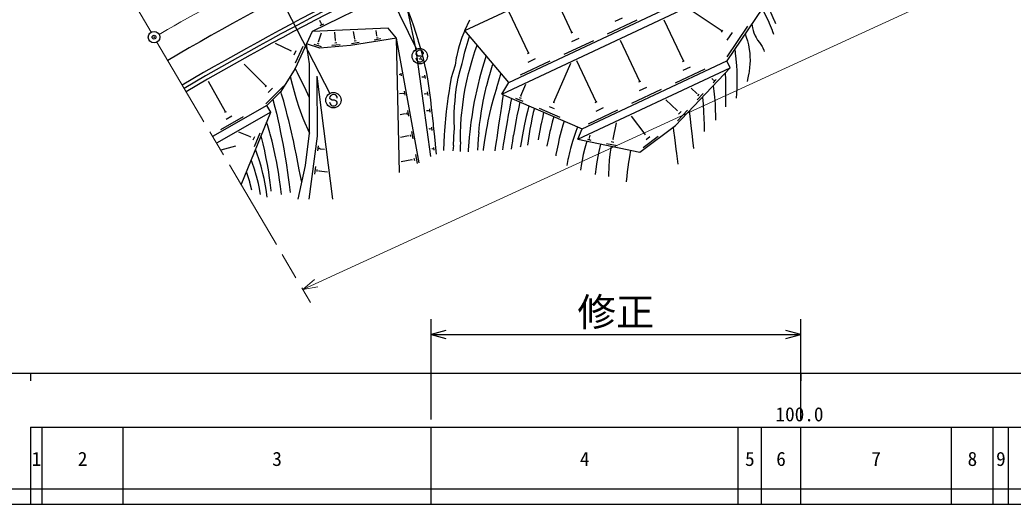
# Model space of a CAD drawing. Units: millimetres, scale not verified. Extents: x 0 to 700000, y -47500 to 447500.
# Drawn here: x 66598 to 195589, y 188000 to 250849 of the extents above; entities that cross this region are included whole.
import ezdxf
from ezdxf.enums import TextEntityAlignment as Align

# ---------------------------------------------------------------- set-up
doc = ezdxf.new("R2010")
doc.units = ezdxf.units.MM
doc.header["$LTSCALE"] = 1000
doc.header["$PDMODE"] = 32
doc.header["$PDSIZE"] = 500
doc.linetypes.add('CHAIN', pattern=[18.5, 12, -1.5, 3.5, -1.5])
doc.layers.add('作業ﾚｲﾔ1', color=7, linetype='Continuous', lineweight=25)
doc.layers.add('作業ﾚｲﾔ3', color=7, linetype='Continuous', lineweight=13)
doc.styles.add('ＭＳ ゴシック', font='')
doc.styles.get('ＭＳ ゴシック').set_extended_font_data('MS Gothic')

msp = doc.modelspace()

# ---------------------------------------------------------------- linework, layer by layer
at = {"layer": '作業ﾚｲﾔ1', "linetype": 'CHAIN', "lineweight": 13}
for p, q in [((83645, 249246), (63758, 283302)), ((84404, 247953), (104353, 214150))]:
    msp.add_line(p, q, dxfattribs=at)
at = {"layer": '作業ﾚｲﾔ1'}
for p, q in [((124396, 249449), (164819, 268442)), ((112047, 259505), (118094, 247045)), ((129183, 241202), (167693, 259296)), ((130094, 242735), (167268, 260201)), ((167693, 259296), (158406, 245540)), ((118419, 256124), (104554, 249329)), ((138292, 249209), (135795, 254523)), ((100447, 253757), (106862, 241313)), ((118066, 246972), (116963, 252067)), ((132637, 246553), (130139, 251868)), ((157789, 249381), (153402, 252344)), ((105703, 250479), (105556, 250780)), ((105576, 250108), (106074, 250352)), ((105688, 250472), (105719, 250487)), ((105702, 250324), (105827, 250385)), ((124396, 249449), (125031, 250852)), ((142928, 249041), (146771, 250846)), ((143917, 250679), (144878, 251130)), ((152760, 245512), (150262, 250829)), ((104554, 249329), (102329, 244548)), ((114444, 249792), (104554, 249329)), ((114444, 249792), (104554, 249329)), ((105396, 248013), (105770, 249152)), ((107608, 248154), (107508, 249265)), ((110095, 248382), (109941, 249332)), ((112971, 248762), (112856, 249469)), ((115495, 248493), (114444, 249792)), ((130094, 242735), (124396, 249449)), ((138172, 249153), (138412, 249266)), ((157705, 249256), (157873, 249506)), ((158438, 246035), (161135, 250030)), ((158451, 248207), (159125, 249206)), ((101805, 246845), (99793, 247782)), ((105553, 247169), (103814, 247740)), ((104204, 245158), (103814, 247740)), ((104762, 247692), (105716, 247379)), ((105198, 247813), (105437, 247735)), ((105366, 248023), (105426, 248003)), ((107497, 247870), (107769, 247895)), ((107574, 248151), (107642, 248158)), ((115495, 248493), (109544, 247525)), ((109676, 247800), (110677, 247963)), ((110011, 248111), (110261, 248152)), ((110064, 248377), (110127, 248387)), ((112623, 248279), (113454, 248414)), ((112901, 248538), (113109, 248571)), ((112945, 248758), (112997, 248767)), ((118438, 232316), (115495, 248493)), ((115901, 231036), (115495, 248493)), ((137273, 246384), (141118, 248190)), ((138263, 248022), (139224, 248474)), ((147104, 242854), (144605, 248171)), ((101774, 246778), (101837, 246913)), ((102221, 246323), (102472, 246864)), ((102384, 245259), (103392, 247424)), ((109544, 247525), (105553, 247169)), ((107113, 247561), (108201, 247660)), ((118135, 246285), (118036, 246403)), ((119983, 233096), (118066, 246972)), ((132517, 246496), (132757, 246609)), ((98537, 242276), (95736, 245089)), ((104201, 236140), (104204, 245158)), ((118380, 246146), (118135, 246285)), ((118681, 246144), (118380, 246146)), ((118481, 245783), (118392, 245760)), ((118478, 245795), (118484, 245772)), ((118560, 245853), (118584, 245762)), ((118616, 246015), (118712, 245648)), ((118926, 246032), (118681, 246144)), ((119032, 245896), (118926, 246032)), ((131617, 243726), (135463, 245533)), ((132608, 245365), (133569, 245817)), ((135957, 240154), (138131, 245222)), ((141447, 240196), (138949, 245514)), ((139632, 236719), (158406, 245540)), ((152640, 245456), (152881, 245569)), ((158831, 244635), (158406, 245540)), ((102329, 244548), (100491, 241549)), ((116003, 243801), (116019, 243712)), ((116067, 243950), (116132, 243595)), ((139071, 235351), (158831, 244635)), ((151741, 242685), (155587, 244492)), ((151762, 237136), (158831, 244635)), ((152731, 244324), (153693, 244776)), ((93324, 238916), (91077, 242857)), ((105257, 235738), (105194, 243540)), ((107222, 227599), (105194, 243540)), ((115922, 243741), (115853, 243728)), ((115920, 243752), (115924, 243729)), ((118965, 243423), (118812, 243398)), ((118963, 243436), (118967, 243409)), ((119063, 243493), (119080, 243386)), ((119145, 243671), (119213, 243242)), ((129183, 241202), (130094, 242735)), ((146983, 242798), (147224, 242911)), ((156633, 243088), (156451, 243260)), ((156621, 243075), (156646, 243102)), ((156645, 242681), (157040, 243100)), ((156689, 242937), (156788, 243042)), ((98464, 242204), (98610, 242349)), ((98532, 239952), (100861, 242272)), ((98673, 239740), (100491, 241549)), ((98826, 241404), (99408, 241984)), ((116272, 241294), (115911, 241229)), ((116269, 241311), (116275, 241277)), ((116394, 241386), (116419, 241251)), ((116493, 241613), (116591, 241073)), ((119300, 241229), (119111, 241199)), ((119297, 241243), (119302, 241215)), ((119404, 241303), (119422, 241190)), ((119490, 241491), (119561, 241039)), ((131663, 240976), (132311, 242488)), ((146084, 240027), (149931, 241835)), ((147075, 241667), (148036, 242118)), ((154519, 241286), (153764, 241998)), ((154494, 241259), (154544, 241313)), ((154544, 240452), (155353, 241311)), ((106925, 240565), (106825, 240683)), ((107170, 240426), (106925, 240565)), ((107470, 240423), (107170, 240426)), ((107715, 240312), (107470, 240423)), ((107821, 240175), (107715, 240312)), ((129183, 241202), (139632, 236719)), ((130980, 240703), (131936, 240293)), ((131441, 240788), (131680, 240686)), ((131633, 240989), (131693, 240963)), ((135873, 240190), (136041, 240118)), ((141327, 240140), (141567, 240253)), ((151948, 239094), (150496, 240462)), ((154633, 240976), (154835, 241191)), ((98673, 239740), (91623, 235720)), ((99169, 238871), (92131, 234859)), ((93233, 238864), (93415, 238968)), ((95329, 229441), (99169, 238871)), ((99169, 238871), (98673, 239740)), ((116650, 238647), (115974, 238524)), ((116646, 238670), (116654, 238624)), ((116818, 238773), (116852, 238588)), ((116953, 239084), (117087, 238345)), ((119579, 239056), (119391, 239035)), ((119577, 239071), (119581, 239042)), ((119688, 239127), (119701, 239012)), ((119783, 239312), (119835, 238852)), ((134042, 239389), (136722, 238240)), ((135335, 239628), (136005, 239341)), ((140427, 237369), (144274, 239177)), ((141418, 239009), (142380, 239461)), ((151907, 239050), (151989, 239137)), ((151988, 237740), (153301, 239134)), ((152132, 238591), (152461, 238940)), ((92695, 236619), (95620, 238287)), ((93375, 237976), (94106, 238393)), ((143627, 235372), (144070, 237479)), ((147795, 236016), (146048, 238358)), ((96558, 235677), (95045, 236294)), ((97087, 234422), (97814, 236207)), ((103677, 231961), (104201, 236140)), ((117451, 236348), (117625, 235392)), ((119860, 236691), (119718, 236675)), ((119858, 236705), (119861, 236678)), ((119961, 236757), (119973, 236649)), ((120050, 236930), (120099, 236501)), ((139071, 235351), (139632, 236719)), ((147107, 233663), (151762, 237136)), ((147734, 235970), (147857, 236062)), ((96535, 235622), (96581, 235733)), ((96913, 235273), (97095, 235719)), ((104156, 227599), (105257, 235738)), ((117060, 235783), (116042, 235598)), ((117054, 235813), (117065, 235753)), ((117277, 235946), (117320, 235707)), ((139071, 235351), (147107, 233663)), ((140303, 235348), (140749, 235254)), ((140494, 235424), (140605, 235401)), ((140559, 235527), (140587, 235521)), ((140573, 235524), (140646, 235870)), ((142790, 234825), (144173, 234535)), ((143381, 235062), (143727, 234989)), ((143584, 235381), (143670, 235363)), ((147546, 234303), (149509, 235767)), ((147916, 235342), (148407, 235708)), ((94614, 234443), (92682, 233925)), ((105340, 234484), (105254, 233848)), ((105467, 234224), (105445, 234065)), ((105617, 234143), (105612, 234103)), ((105615, 234123), (106158, 234050)), ((120148, 234102), (120096, 234098)), ((120147, 234114), (120149, 234090)), ((120238, 234156), (120245, 234063)), ((120319, 234304), (120350, 233931)), ((122892, 234564), (122845, 233866)), ((117503, 232683), (116116, 232431)), ((117496, 232720), (117509, 232646)), ((117773, 232886), (117827, 232588)), ((117989, 233386), (118206, 232196)), ((102725, 227599), (103677, 231961)), ((104980, 231824), (104846, 230833)), ((105177, 231419), (105144, 231171)), ((105413, 231292), (105404, 231230)), ((105408, 231261), (106532, 231109)), ((40000, 205000), (579000, 205000)), ((68000, 205000), (68000, 204000)), ((168000, 205000), (168000, 204000)), ((68000, 198000), (579000, 198000)), ((68000, 198000), (68000, 188000)), ((69500, 188000), (69500, 198000)), ((80000, 188000), (80000, 198000)), ((120000, 188000), (120000, 198000)), ((159900, 188000), (159900, 198000)), ((162900, 188000), (162900, 198000)), ((168000, 188000), (168000, 198000)), ((187600, 188000), (187600, 198000)), ((193000, 188000), (193000, 198000)), ((195000, 188000), (195000, 198000)), ((40000, 190000), (579000, 190000)), ((40000, 188000), (579000, 188000))]:
    msp.add_line(p, q, dxfattribs=at)
at = {"layer": '作業ﾚｲﾔ1', "lineweight": 13}
for p, q in [((103336, 215872), (190787, 255946)), ((104877, 217148), (103336, 215872)), ((103336, 215872), (105308, 216206))]:
    msp.add_line(p, q, dxfattribs=at)
at = {"layer": '作業ﾚｲﾔ1', "linetype": 'CHAIN', "lineweight": 13}
msp.add_lwpolyline([(94526, 254399), (93643, 253930), (92761, 253458), (91881, 252984), (91002, 252508), (90124, 252029), (89247, 251547), (88373, 251063), (87499, 250576), (86627, 250086), (85757, 249594), (84888, 249098), (84645, 248959)], dxfattribs=at)
at = {"layer": '作業ﾚｲﾔ1'}
for points in [[(163485, 253063), (163835, 252379), (164122, 251778), (164520, 250868), (164538, 250825), (164718, 250374)], [(116963, 252067), (117399, 250952), (117713, 250074), (117978, 249255), (118265, 248320), (118337, 248086), (118654, 247009), (118925, 245996), (119155, 245034), (119350, 244107), (119517, 243200), (119662, 242298), (119790, 241387), (119907, 240451), (120020, 239476), (120135, 238447), (120257, 237349), (120288, 237068), (120402, 236069), (120494, 235221), (120580, 234256), (120643, 233429)], [(162973, 252305), (163438, 251446), (163858, 250556), (163918, 250418), (164283, 249494), (164299, 249449), (164451, 249008)], [(161642, 250333), (161734, 249821), (161823, 249487), (161928, 249174), (162093, 248778), (162207, 248550), (162391, 248227), (162649, 247928), (162844, 247665), (162999, 247402), (163091, 247214), (163211, 246900), (163258, 246738)], [(124382, 249462), (123985, 248558), (123936, 248431), (123633, 247500), (123504, 247020), (123287, 246059), (123262, 245931), (123110, 244965), (122823, 244026), (122609, 243308), (122431, 242340), (122334, 241652), (122192, 240683), (122135, 240263), (122013, 239292), (121977, 238975), (121874, 237999), (121825, 237471), (121744, 236491), (121702, 235896), (121646, 234968), (121600, 233912)], [(160774, 249048), (160931, 248623), (161084, 248127), (161208, 247627), (161321, 247017), (161380, 246536), (161414, 246043), (161422, 245632), (161402, 245053), (161373, 244702), (161293, 244119), (161256, 243913), (161176, 243539), (161134, 243318), (161063, 242863)], [(122892, 234564), (122958, 235551), (122971, 235744), (123038, 236737), (123039, 236763), (123009, 237756), (123009, 237788), (123014, 238719), (123056, 239698), (123071, 239929), (123156, 240905), (123184, 241142), (123315, 242112), (123383, 242527), (123526, 243291), (123784, 244278), (124034, 245180), (124176, 245726), (124399, 246698), (124401, 246707), (124550, 247268), (124816, 248149), (125008, 248729)], [(123810, 235028), (123820, 236016), (123824, 236150), (123860, 237163), (123928, 238113), (123959, 238460), (124060, 239445), (124161, 240221), (124308, 241200), (124447, 241960), (124653, 242955), (124866, 243876), (124972, 244303), (125231, 245253), (125418, 245876), (125691, 246727), (125986, 247576)], [(159459, 247100), (159508, 246534), (159570, 245812), (159649, 244897), (159703, 244268), (159715, 243532), (159712, 243020), (159708, 242031), (159706, 241944), (159680, 241284), (159637, 240679)], [(127148, 246207), (126840, 245232), (126677, 244682), (126413, 243739), (126296, 243292), (126059, 242338), (125927, 241762), (125720, 240801), (125613, 240253), (125436, 239281), (125318, 238545), (125179, 237576), (125124, 237151), (125026, 236312), (124956, 235606)], [(126195, 236232), (126307, 237273), (126409, 238042), (126558, 239042), (126727, 239984), (126786, 240290), (126990, 241274), (127214, 242227), (127243, 242349), (127491, 243308), (127704, 244047), (127983, 244957), (128045, 245150)], [(104202, 240738), (103775, 241687), (103465, 242331), (103052, 243146), (102647, 243969), (102349, 244591)], [(129068, 243944), (128769, 242906), (128515, 242033), (128491, 241953), (128205, 241010), (128020, 240373), (127764, 239418), (127592, 238694), (127379, 237734), (127264, 237154), (127184, 236731)], [(158206, 243972), (158214, 243069), (158222, 242223), (158229, 241521), (158237, 240707), (158242, 240175), (158248, 239576)], [(101690, 243507), (101957, 242526), (102093, 242028), (102350, 241078), (102525, 240476), (102824, 239541), (103006, 239024), (103351, 238100), (103610, 237466), (103979, 236621), (104201, 236140)], [(103200, 229773), (102997, 230781), (102881, 231373), (102698, 232353), (102525, 233271), (102326, 234255), (102120, 235214), (102094, 235332), (101878, 236289), (101753, 236821), (101521, 237777), (101375, 238357), (101125, 239316), (101107, 239382), (100858, 240290), (100586, 241224), (100491, 241549)], [(156634, 242305), (156723, 241597), (156803, 240833), (156874, 239940), (156915, 239182), (156939, 238454), (156948, 237829)], [(99464, 240527), (99728, 239506), (99919, 238720), (100138, 237761), (100263, 237186), (100465, 236228), (100553, 235787), (100745, 234792), (100916, 233854), (100975, 233516), (101138, 232548), (101222, 232013), (101369, 231039), (101461, 230390), (101583, 229470), (101709, 228432)], [(129350, 241130), (129279, 240654), (129133, 239668), (129129, 239646), (129004, 238796), (128888, 238020), (128764, 237180)], [(130450, 240658), (130332, 240079), (130169, 239258), (130022, 238488)], [(131518, 240200), (131332, 239310), (131148, 238389), (131048, 237867)], [(155247, 240833), (155324, 239894), (155388, 238903), (155391, 238850), (155428, 238100), (155457, 237245), (155473, 236361)], [(132682, 239701), (132503, 238941), (132357, 238299), (132149, 237332)], [(133414, 239387), (133277, 238832), (133090, 237996), (132979, 237452), (132835, 236674), (132731, 236038)], [(134621, 238869), (134502, 238327), (134301, 237362), (134274, 237223), (134130, 236478), (133972, 235601), (133916, 235274)], [(153517, 238998), (153634, 238009), (153638, 237975), (153736, 237147), (153824, 236403), (153901, 235747), (153968, 235181), (154044, 234537), (154091, 234144)], [(100563, 228173), (100443, 229227), (100325, 230100), (100173, 231099), (100006, 232043), (99954, 232323), (99761, 233297), (99580, 234111), (99348, 235090), (99100, 236031), (99054, 236197), (98801, 237083), (98648, 237592)], [(130022, 238488), (129865, 237632), (129693, 236657), (129530, 235681), (129515, 235591), (129372, 234692), (129265, 233981)], [(131048, 237867), (130867, 236890), (130859, 236846), (130686, 235865), (130682, 235836), (130521, 234867), (130489, 234669), (130398, 234088)], [(135938, 238304), (135743, 237577), (135505, 236627), (135440, 236355), (135237, 235451), (135039, 234481), (135032, 234446)], [(137299, 237720), (137131, 237181), (136904, 236395), (136655, 235437), (136490, 234729), (136322, 233921), (136218, 233366), (136189, 233204)], [(126195, 236232), (126128, 235456), (126073, 234643), (126039, 233950)], [(127184, 236731), (127017, 235753), (126896, 234936), (126780, 234024), (126767, 233915)], [(128764, 237180), (128666, 236523), (128523, 235554), (128480, 235266), (128334, 234285), (128325, 234224), (128272, 233866)], [(132149, 237332), (131964, 236424), (131776, 235445), (131772, 235424), (131603, 234476), (131579, 234337)], [(139009, 236987), (138699, 236115), (138398, 235174), (138369, 235078), (138105, 234136), (138021, 233808), (137797, 232849), (137769, 232714), (137621, 231967)], [(151441, 236897), (151498, 236449), (151607, 235591), (151703, 234842), (151799, 234085), (151874, 233498), (151963, 232800), (152050, 232115)], [(97910, 235781), (98160, 234740), (98359, 233835), (98363, 233815), (98560, 232845), (98702, 232076), (98866, 231111), (98936, 230660), (99069, 229736), (99197, 228704), (99208, 228615)], [(123810, 235028), (123793, 234308), (123775, 233756)], [(124956, 235606), (124901, 234970), (124834, 234003), (124819, 233731)], [(132731, 236038), (132603, 235131), (132536, 234573)], [(140206, 235113), (139965, 234198), (139768, 233358), (139570, 232397), (139533, 232202), (139384, 231328)], [(98730, 227841), (98588, 228840), (98506, 229310), (98315, 230276), (98167, 230901), (97915, 231863), (97659, 232693), (97360, 233568), (97193, 234018)], [(142004, 234735), (141794, 233784), (141665, 233132), (141496, 232168), (141439, 231794), (141306, 230817), (141300, 230769)], [(143388, 234444), (143257, 233663), (143136, 232673), (143068, 231721), (143048, 230775), (143048, 230539)], [(145890, 233918), (145774, 233081), (145606, 232106), (145593, 232027), (145475, 231138), (145413, 230547), (145355, 229816)], [(97852, 228198), (97668, 229186), (97573, 229610), (97330, 230567), (97300, 230674), (97059, 231473), (96753, 232356), (96640, 232661)], [(96723, 228769), (96477, 229726), (96442, 229847), (96162, 230731), (96020, 231139)]]:
    msp.add_lwpolyline(points, dxfattribs=at)
for centre, radius in [((84023, 248599), 750), ((118531, 246145), 1000), ((107320, 240425), 1000)]:
    msp.add_circle(centre, radius, dxfattribs=at)
for centre, radius, start, end in [((284994, -93853), 393561, 112.88136, 120.40574), ((284994, -93853), 389861, 112.87097, 120.40422), ((284994, -93853), 389361, 112.86955, 120.40422), ((284994, -93853), 388861, 112.86813, 120.40404), ((118536, 246400), 500, 359.55488, 179.55488), ((118532, 245900), 500, 179.55488, 359.55488), ((107321, 240179), 500, 179.55488, 359.55488), ((107325, 240679), 500, 359.55488, 179.55488)]:
    msp.add_arc(centre, radius, start, end, dxfattribs=at)
msp.add_point((84023, 248599), dxfattribs=at)
msp.add_point((84023, 248599), dxfattribs=at)
msp.add_point((84023, 248599), dxfattribs=at)
msp.add_point((84023, 248599), dxfattribs=at)
at = {"layer": '作業ﾚｲﾔ3', "lineweight": 25}
for p, q in [((120000, 199000), (120000, 212000)), ((168000, 199000), (168000, 212000)), ((121932, 210518), (120000, 210000)), ((168000, 210000), (166068, 210518)), ((120000, 210000), (168000, 210000)), ((120000, 210000), (121932, 209482)), ((166068, 209482), (168000, 210000))]:
    msp.add_line(p, q, dxfattribs=at)

# ---------------------------------------------------------------- texts
at = {"layer": '作業ﾚｲﾔ1', "style": 'ＭＳ ゴシック'}
for s, p in [('100.0', (167844, 198195)), ('1', (68750, 192405)), ('2', (74750, 192405)), ('3', (100000, 192405)), ('4', (139950, 192405)), ('5', (161400, 192405)), ('6', (165450, 192405)), ('7', (177800, 192405)), ('8', (190300, 192405)), ('9', (194000, 192405))]:
    msp.add_text(s, height=1833, dxfattribs=at).set_placement(p, align=Align.BOTTOM_CENTER)
at = {"layer": '作業ﾚｲﾔ3', "style": 'ＭＳ ゴシック'}
msp.add_text('修正', height=3666, dxfattribs=at).set_placement((144000, 210000), align=Align.BOTTOM_CENTER)

doc.saveas('drawing.dxf')
